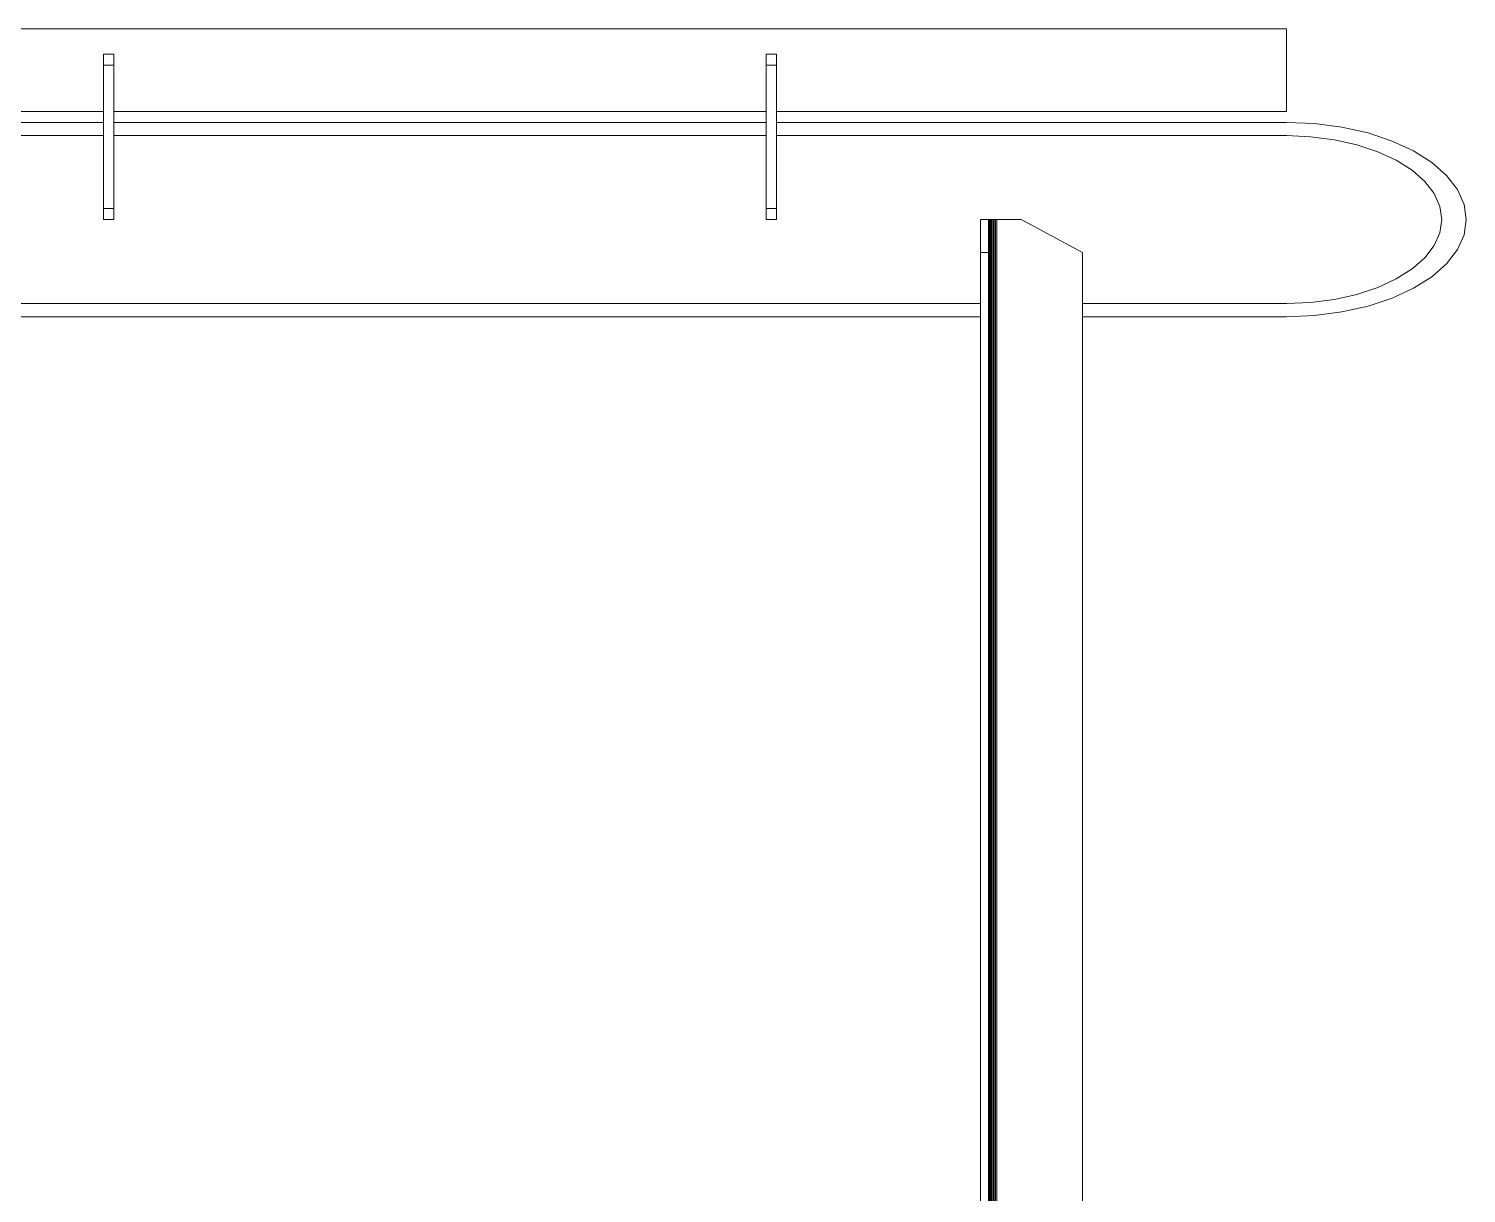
# Model space of a CAD drawing. Header units: centimetres. Extents: x -13467 to 3766, y -437 to 1921.
# Drawn here: x -8994.5 to -8864, y 149.7 to 255.4 of the extents above; entities that cross this region are included whole.
import ezdxf

# ---------------------------------------------------------------- set-up
doc = ezdxf.new("R2010")
doc.units = ezdxf.units.CM
doc.layers.add('G-IMPT', color=7, linetype='Continuous', lineweight=9)
doc.layers.add('M-EQPM', color=7, linetype='Continuous', lineweight=9)

# ---------------------------------------------------------------- blocks, each defined once
blk = doc.blocks.new('EQ-02-002 - EQ-02-002_dwg_Agrupar_741-1524376-Sección 1-1')
at = {"layer": 'G-IMPT'}
for p, q in [((-9034, 255.39), (-8880.37, 255.39)), ((-8880.37, 255.39), (-8880.37, 247.89)), ((-9034, 247.89), (-8987.73, 247.89)), ((-8987.73, 247.89), (-9034, 247.89)), ((-8986.8, 247.89), (-8927.62, 247.89)), ((-8927.62, 247.89), (-8986.8, 247.89)), ((-8927.62, 247.89), (-8986.8, 247.89)), ((-8926.65, 247.89), (-8880.37, 247.89)), ((-8880.37, 247.89), (-8926.65, 247.89)), ((-9034, 246.89), (-8987.73, 246.89)), ((-8987.73, 246.89), (-9034, 246.89)), ((-8986.8, 246.89), (-8927.62, 246.89)), ((-8927.62, 246.89), (-8986.8, 246.89)), ((-8927.62, 246.89), (-8986.8, 246.89)), ((-8926.65, 246.89), (-8880.37, 246.89)), ((-8880.37, 246.89), (-8926.65, 246.89)), ((-8877.82, 246.78), (-8880.37, 246.89)), ((-8880.37, 246.89), (-8877.82, 246.78)), ((-8875.33, 246.46), (-8877.82, 246.78)), ((-8875.33, 246.46), (-8877.82, 246.78)), ((-8872.96, 245.93), (-8875.33, 246.46)), ((-8875.33, 246.46), (-8872.96, 245.93)), ((-8870.78, 245.2), (-8872.96, 245.93)), ((-8872.96, 245.93), (-8870.78, 245.2)), ((-8868.83, 244.31), (-8870.78, 245.2)), ((-8868.83, 244.31), (-8870.78, 245.2)), ((-8867.16, 243.25), (-8868.83, 244.31)), ((-8868.83, 244.31), (-8867.16, 243.25)), ((-8865.83, 242.07), (-8867.16, 243.25)), ((-8865.83, 242.07), (-8867.16, 243.25)), ((-8864.84, 240.79), (-8865.83, 242.07)), ((-8865.83, 242.07), (-8864.84, 240.79)), ((-8864.25, 239.45), (-8864.84, 240.79)), ((-8864.84, 240.79), (-8864.25, 239.45)), ((-8864.05, 238.07), (-8864.25, 239.45)), ((-8864.05, 238.07), (-8864.25, 239.45)), ((-8864.25, 236.69), (-8864.05, 238.07)), ((-8864.05, 238.07), (-8864.25, 236.69)), ((-8864.84, 235.34), (-8864.25, 236.69)), ((-8864.84, 235.34), (-8864.25, 236.69)), ((-8865.83, 234.06), (-8864.84, 235.34)), ((-8864.84, 235.34), (-8865.83, 234.06)), ((-8867.16, 232.88), (-8865.83, 234.06)), ((-8865.83, 234.06), (-8867.16, 232.88)), ((-8868.83, 231.83), (-8867.16, 232.88)), ((-8868.83, 231.83), (-8867.16, 232.88)), ((-8872.96, 230.21), (-8870.78, 230.93)), ((-8872.96, 230.21), (-8870.78, 230.93)), ((-8870.78, 230.93), (-8868.83, 231.83)), ((-8868.83, 231.83), (-8870.78, 230.93)), ((-8877.82, 229.36), (-8875.33, 229.68)), ((-8875.33, 229.68), (-8877.82, 229.36)), ((-8872.96, 230.21), (-8875.33, 229.68)), ((-8872.96, 230.21), (-8875.33, 229.68)), ((-8908.14, 229.25), (-9006.24, 229.25)), ((-9006.24, 229.25), (-8908.14, 229.25)), ((-9006.24, 229.25), (-8908.14, 229.25)), ((-8880.37, 229.25), (-8898.88, 229.25)), ((-8898.88, 229.25), (-8880.37, 229.25)), ((-8880.37, 229.25), (-8877.82, 229.36)), ((-8877.82, 229.36), (-8880.37, 229.25))]:
    blk.add_line(p, q, dxfattribs=at)
at = {"layer": 'G-IMPT', "flags": 128}
for points in [[(-8987.73, 247.89), (-9034, 247.89), (-9034, 255.39), (-8880.37, 255.39), (-8880.37, 247.89)], [(-9034, 255.39), (-8880.37, 255.39), (-8880.37, 247.89), (-8926.65, 247.89)], [(-8987.73, 246.89), (-9034, 246.89), (-9036.56, 246.78), (-9039.05, 246.46), (-9041.42, 245.93), (-9043.6, 245.2), (-9045.55, 244.31), (-9047.21, 243.25), (-9048.55, 242.07), (-9049.53, 240.79), (-9050.13, 239.45), (-9050.33, 238.07), (-9050.13, 236.69), (-9049.53, 235.34), (-9048.55, 234.06), (-9047.21, 232.88), (-9045.55, 231.83), (-9043.6, 230.93), (-9041.42, 230.21), (-9039.05, 229.68), (-9036.56, 229.36), (-9034, 229.25), (-9036.56, 229.36)], [(-8898.88, 229.25), (-8880.37, 229.25), (-8877.82, 229.36), (-8875.33, 229.68), (-8872.96, 230.21), (-8870.78, 230.93), (-8868.83, 231.83), (-8867.16, 232.88), (-8865.83, 234.06), (-8864.84, 235.34), (-8864.25, 236.69), (-8864.05, 238.07), (-8864.25, 239.45), (-8864.84, 240.79), (-8865.83, 242.07), (-8867.16, 243.25), (-8868.83, 244.31), (-8870.78, 245.2), (-8872.96, 245.93), (-8875.33, 246.46), (-8877.82, 246.78), (-8880.37, 246.89), (-8926.65, 246.89)]]:
    blk.add_lwpolyline(points, dxfattribs=at)
blk = doc.blocks.new('EQ-02-002 - EQ-02-002_dwg_Agrupar_743-1524377-Sección 1-1')
at = {"layer": 'G-IMPT'}
for p, q in [((-9034, 245.69), (-8987.73, 245.69)), ((-9034, 245.69), (-8987.73, 245.69)), ((-8986.8, 245.69), (-8927.62, 245.69)), ((-8927.62, 245.69), (-8986.8, 245.69)), ((-8986.8, 245.69), (-8927.62, 245.69)), ((-8926.65, 245.69), (-8880.37, 245.69)), ((-8926.65, 245.69), (-8880.37, 245.69)), ((-8878.17, 245.59), (-8880.37, 245.69)), ((-8880.37, 245.69), (-8878.17, 245.59)), ((-8876.01, 245.32), (-8878.17, 245.59)), ((-8876.01, 245.32), (-8878.17, 245.59)), ((-8873.97, 244.86), (-8876.01, 245.32)), ((-8873.97, 244.86), (-8876.01, 245.32)), ((-8872.08, 244.23), (-8873.97, 244.86)), ((-8873.97, 244.86), (-8872.08, 244.23)), ((-8870.4, 243.46), (-8872.08, 244.23)), ((-8870.4, 243.46), (-8872.08, 244.23)), ((-8868.96, 242.55), (-8870.4, 243.46)), ((-8870.4, 243.46), (-8868.96, 242.55)), ((-8867.8, 241.53), (-8868.96, 242.55)), ((-8867.8, 241.53), (-8868.96, 242.55)), ((-8866.96, 240.42), (-8867.8, 241.53)), ((-8867.8, 241.53), (-8866.96, 240.42)), ((-8866.44, 239.26), (-8866.96, 240.42)), ((-8866.96, 240.42), (-8866.44, 239.26)), ((-8866.27, 238.07), (-8866.44, 239.26)), ((-8866.44, 239.26), (-8866.27, 238.07)), ((-8866.44, 236.88), (-8866.27, 238.07)), ((-8866.27, 238.07), (-8866.44, 236.88)), ((-8866.96, 235.71), (-8866.44, 236.88)), ((-8866.96, 235.71), (-8866.44, 236.88)), ((-8867.8, 234.61), (-8866.96, 235.71)), ((-8867.8, 234.61), (-8866.96, 235.71)), ((-8870.4, 232.68), (-8868.96, 233.59)), ((-8870.4, 232.68), (-8868.96, 233.59)), ((-8868.96, 233.59), (-8867.8, 234.61)), ((-8867.8, 234.61), (-8868.96, 233.59)), ((-8872.08, 231.9), (-8870.4, 232.68)), ((-8870.4, 232.68), (-8872.08, 231.9)), ((-8876.01, 230.82), (-8873.97, 231.28)), ((-8876.01, 230.82), (-8873.97, 231.28)), ((-8873.97, 231.28), (-8872.08, 231.9)), ((-8873.97, 231.28), (-8872.08, 231.9)), ((-8908.14, 230.45), (-9006.24, 230.45)), ((-9006.24, 230.45), (-8908.14, 230.45)), ((-9006.24, 230.45), (-8908.14, 230.45)), ((-8880.37, 230.45), (-8898.88, 230.45)), ((-8898.88, 230.45), (-8880.37, 230.45)), ((-8880.37, 230.45), (-8878.17, 230.54)), ((-8878.17, 230.54), (-8880.37, 230.45)), ((-8878.17, 230.54), (-8876.01, 230.82)), ((-8876.01, 230.82), (-8878.17, 230.54))]:
    blk.add_line(p, q, dxfattribs=at)
at = {"layer": 'G-IMPT', "flags": 128}
for points in [[(-8987.73, 245.69), (-9034, 245.69), (-9036.21, 245.59), (-9038.36, 245.32)], [(-8898.88, 230.45), (-8880.37, 230.45), (-8878.17, 230.54), (-8876.01, 230.82), (-8873.97, 231.28), (-8872.08, 231.9), (-8870.4, 232.68), (-8868.96, 233.59), (-8867.8, 234.61), (-8866.96, 235.71), (-8866.44, 236.88), (-8866.27, 238.07), (-8866.44, 239.26), (-8866.96, 240.42), (-8867.8, 241.53), (-8868.96, 242.55), (-8870.4, 243.46), (-8872.08, 244.23), (-8873.97, 244.86), (-8876.01, 245.32), (-8878.17, 245.59), (-8880.37, 245.69), (-8926.65, 245.69)]]:
    blk.add_lwpolyline(points, dxfattribs=at)
blk = doc.blocks.new('EQ-02-002 - EQ-02-002_dwg_Agrupar_764-1524385-Sección 1-1')
at = {"layer": 'G-IMPT'}
for p, q in [((-8927.57, 252.07), (-8927.57, 253.07)), ((-8926.65, 253.07), (-8927.57, 253.07)), ((-8926.65, 253.07), (-8927.57, 253.07)), ((-8927.57, 239.07), (-8927.57, 252.07)), ((-8926.65, 252.07), (-8927.57, 252.07)), ((-8926.65, 252.07), (-8926.65, 253.07)), ((-8926.65, 239.07), (-8926.65, 252.07)), ((-8927.57, 238.07), (-8927.57, 239.07)), ((-8926.65, 239.07), (-8927.57, 239.07)), ((-8926.65, 239.07), (-8926.65, 238.07)), ((-8927.57, 238.07), (-8926.65, 238.07)), ((-8927.57, 238.07), (-8926.65, 238.07))]:
    blk.add_line(p, q, dxfattribs=at)
at = {"layer": 'G-IMPT', "flags": 128}
for points in [[(-8927.57, 239.07), (-8927.57, 252.07), (-8926.65, 252.07), (-8926.65, 253.07), (-8927.57, 253.07), (-8927.57, 252.07), (-8927.57, 253.07)], [(-8927.57, 238.07), (-8927.57, 239.07), (-8927.57, 252.07), (-8926.65, 252.07), (-8926.65, 239.07), (-8927.57, 239.07)], [(-8926.65, 253.07), (-8926.65, 252.07), (-8926.65, 239.07)], [(-8926.65, 239.07), (-8926.65, 238.07), (-8927.57, 238.07), (-8927.57, 239.07), (-8926.65, 239.07), (-8926.65, 238.07)]]:
    blk.add_lwpolyline(points, dxfattribs=at)
blk = doc.blocks.new('EQ-02-002 - EQ-02-002_dwg_Agrupar_765-1524386-Sección 1-1')
at = {"layer": 'G-IMPT'}
for p, q in [((-8987.73, 252.07), (-8987.73, 253.07)), ((-8986.8, 253.07), (-8987.73, 253.07)), ((-8986.8, 253.07), (-8987.73, 253.07)), ((-8987.73, 239.07), (-8987.73, 252.07)), ((-8986.8, 252.07), (-8987.73, 252.07)), ((-8986.8, 252.07), (-8986.8, 253.07)), ((-8986.8, 239.07), (-8986.8, 252.07)), ((-8987.73, 238.07), (-8987.73, 239.07)), ((-8986.8, 239.07), (-8987.73, 239.07)), ((-8986.8, 239.07), (-8986.8, 238.07)), ((-8987.73, 238.07), (-8986.8, 238.07)), ((-8987.73, 238.07), (-8986.8, 238.07))]:
    blk.add_line(p, q, dxfattribs=at)
at = {"layer": 'G-IMPT', "flags": 128}
for points in [[(-8987.73, 239.07), (-8987.73, 252.07), (-8986.8, 252.07), (-8986.8, 253.07), (-8987.73, 253.07), (-8987.73, 252.07), (-8987.73, 253.07)], [(-8987.73, 238.07), (-8987.73, 239.07), (-8987.73, 252.07), (-8986.8, 252.07), (-8986.8, 239.07), (-8987.73, 239.07)], [(-8986.8, 253.07), (-8986.8, 252.07), (-8986.8, 239.07)], [(-8986.8, 239.07), (-8986.8, 238.07), (-8987.73, 238.07), (-8987.73, 239.07), (-8986.8, 239.07), (-8986.8, 238.07)]]:
    blk.add_lwpolyline(points, dxfattribs=at)
blk = doc.blocks.new('EQ-02-002 - EQ-02-002_dwg_Agrupar_744-1524393-Sección 1-1')
at = {"layer": 'G-IMPT'}
for p, q in [((-8908.14, 238.07), (-8907.4, 238.07)), ((-8908.14, 238.07), (-8908.14, 235.07)), ((-8908.14, 238.07), (-8908.14, 235.07)), ((-8907.4, 238.07), (-8908.14, 238.07)), ((-8907.4, 235.07), (-8907.4, 238.07)), ((-8907.39, 238.07), (-8907.4, 238.07)), ((-8907.4, 235.07), (-8907.4, 238.07)), ((-8907.36, 238.07), (-8907.39, 238.07)), ((-8907.39, 238.07), (-8907.39, 111.87)), ((-8907.32, 238.07), (-8907.36, 238.07)), ((-8907.36, 238.07), (-8907.36, 111.87)), ((-8907.25, 238.07), (-8907.32, 238.07)), ((-8907.32, 238.07), (-8907.32, 111.87)), ((-8907.18, 238.07), (-8907.25, 238.07)), ((-8907.25, 238.07), (-8907.25, 111.87)), ((-8907.09, 238.07), (-8907.18, 238.07)), ((-8907.18, 238.07), (-8907.18, 111.87)), ((-8906.99, 238.07), (-8907.09, 238.07)), ((-8907.09, 238.07), (-8907.09, 111.87)), ((-8906.88, 238.07), (-8906.99, 238.07)), ((-8906.99, 238.07), (-8906.99, 111.87)), ((-8906.77, 238.07), (-8906.88, 238.07)), ((-8906.88, 238.07), (-8906.88, 111.87)), ((-8906.66, 238.07), (-8906.77, 238.07)), ((-8906.77, 238.07), (-8906.77, 111.87)), ((-8904.43, 238.07), (-8906.66, 238.07)), ((-8906.66, 238.07), (-8906.66, 111.87)), ((-8904.43, 238.07), (-8898.88, 235.07)), ((-8904.43, 238.07), (-8898.88, 235.07)), ((-8908.14, 235.07), (-8908.14, 111.87)), ((-8907.4, 235.07), (-8908.14, 235.07)), ((-8908.14, 235.07), (-8907.4, 235.07)), ((-8908.14, 235.07), (-8908.14, 111.87)), ((-8907.4, 235.07), (-8907.4, 111.87)), ((-8907.4, 111.87), (-8907.4, 235.07)), ((-8898.88, 235.07), (-8898.88, 111.87)), ((-8898.88, 111.87), (-8898.88, 235.07)), ((-8907.4, 111.87), (-8908.14, 111.87)), ((-8907.4, 111.87), (-8908.14, 111.87)), ((-8907.4, 111.87), (-8907.4, 111.37)), ((-8907.4, 111.87), (-8898.88, 111.87)), ((-8898.88, 111.87), (-8907.4, 111.87)), ((-8907.4, 111.37), (-8898.88, 111.37)), ((-8898.88, 111.37), (-8907.4, 111.37)), ((-8898.88, 111.87), (-8898.88, 111.37))]:
    blk.add_line(p, q, dxfattribs=at)
at = {"layer": 'G-IMPT', "flags": 128}
for points in [[(-8907.4, 235.07), (-8907.4, 238.07), (-8908.14, 238.07), (-8908.14, 235.07)], [(-8907.39, 111.87), (-8907.39, 238.07), (-8907.4, 238.07)], [(-8904.43, 238.07), (-8906.66, 238.07), (-8906.77, 238.07), (-8906.88, 238.07), (-8906.99, 238.07), (-8907.09, 238.07), (-8907.18, 238.07), (-8907.25, 238.07), (-8907.32, 238.07), (-8907.36, 238.07), (-8907.39, 238.07), (-8907.4, 238.07)], [(-8907.39, 111.87), (-8907.39, 238.07), (-8907.36, 238.07), (-8907.36, 111.87)], [(-8907.32, 111.87), (-8907.32, 238.07), (-8907.36, 238.07), (-8907.36, 111.87)], [(-8907.32, 111.87), (-8907.32, 238.07), (-8907.25, 238.07), (-8907.25, 111.87)], [(-8907.25, 111.87), (-8907.25, 238.07), (-8907.18, 238.07), (-8907.18, 111.87)], [(-8907.18, 111.87), (-8907.18, 238.07), (-8907.09, 238.07), (-8907.09, 111.87)], [(-8907.09, 111.87), (-8907.09, 238.07), (-8906.99, 238.07), (-8906.99, 111.87)], [(-8906.99, 111.87), (-8906.99, 238.07), (-8906.88, 238.07), (-8906.88, 111.87)], [(-8906.88, 111.87), (-8906.88, 238.07), (-8906.77, 238.07), (-8906.77, 111.87)], [(-8906.77, 111.87), (-8906.77, 238.07), (-8906.66, 238.07), (-8906.66, 111.87)], [(-8906.66, 111.87), (-8906.66, 238.07), (-8904.43, 238.07), (-8898.88, 235.07), (-8898.88, 111.87)], [(-8898.88, 111.87), (-8898.88, 111.37), (-8907.4, 111.37), (-8907.4, 111.87)], [(-8907.4, 111.37), (-8907.4, 111.87), (-8898.88, 111.87), (-8898.88, 111.37)]]:
    blk.add_lwpolyline(points, dxfattribs=at)
blk.add_lwpolyline([(-8907.4, 111.87), (-8908.14, 111.87), (-8908.14, 235.07), (-8907.4, 235.07)], close=True, dxfattribs=at)
blk = doc.blocks.new('EQ-02-002 - EQ-02-002_dwg-1524375-Sección 1-1')
for name in ['EQ-02-002 - EQ-02-002_dwg_Agrupar_741-1524376-Sección 1-1', 'EQ-02-002 - EQ-02-002_dwg_Agrupar_765-1524386-Sección 1-1', 'EQ-02-002 - EQ-02-002_dwg_Agrupar_764-1524385-Sección 1-1', 'EQ-02-002 - EQ-02-002_dwg_Agrupar_743-1524377-Sección 1-1', 'EQ-02-002 - EQ-02-002_dwg_Agrupar_744-1524393-Sección 1-1']:
    blk.add_blockref(name, (0, 0))
blk = doc.blocks.new('EQ-02-002 - EQ-02-002-1524403-Sección 1-1')
blk.add_blockref('EQ-02-002 - EQ-02-002_dwg-1524375-Sección 1-1', (0, 0))
blk = doc.blocks.new('PQ_RVR_MEP-01_ZZ_ZZ_MO_T_A_rvt-1-Sección 1-1')
at = {"layer": 'M-EQPM', "lineweight": 9}
blk.add_blockref('EQ-02-002 - EQ-02-002-1524403-Sección 1-1', (0, 0), dxfattribs=at)

msp = doc.modelspace()

# ---------------------------------------------------------------- block references
at = {"lineweight": 5}
msp.add_blockref('PQ_RVR_MEP-01_ZZ_ZZ_MO_T_A_rvt-1-Sección 1-1', (0, 0), dxfattribs=at)

doc.saveas('drawing.dxf')
